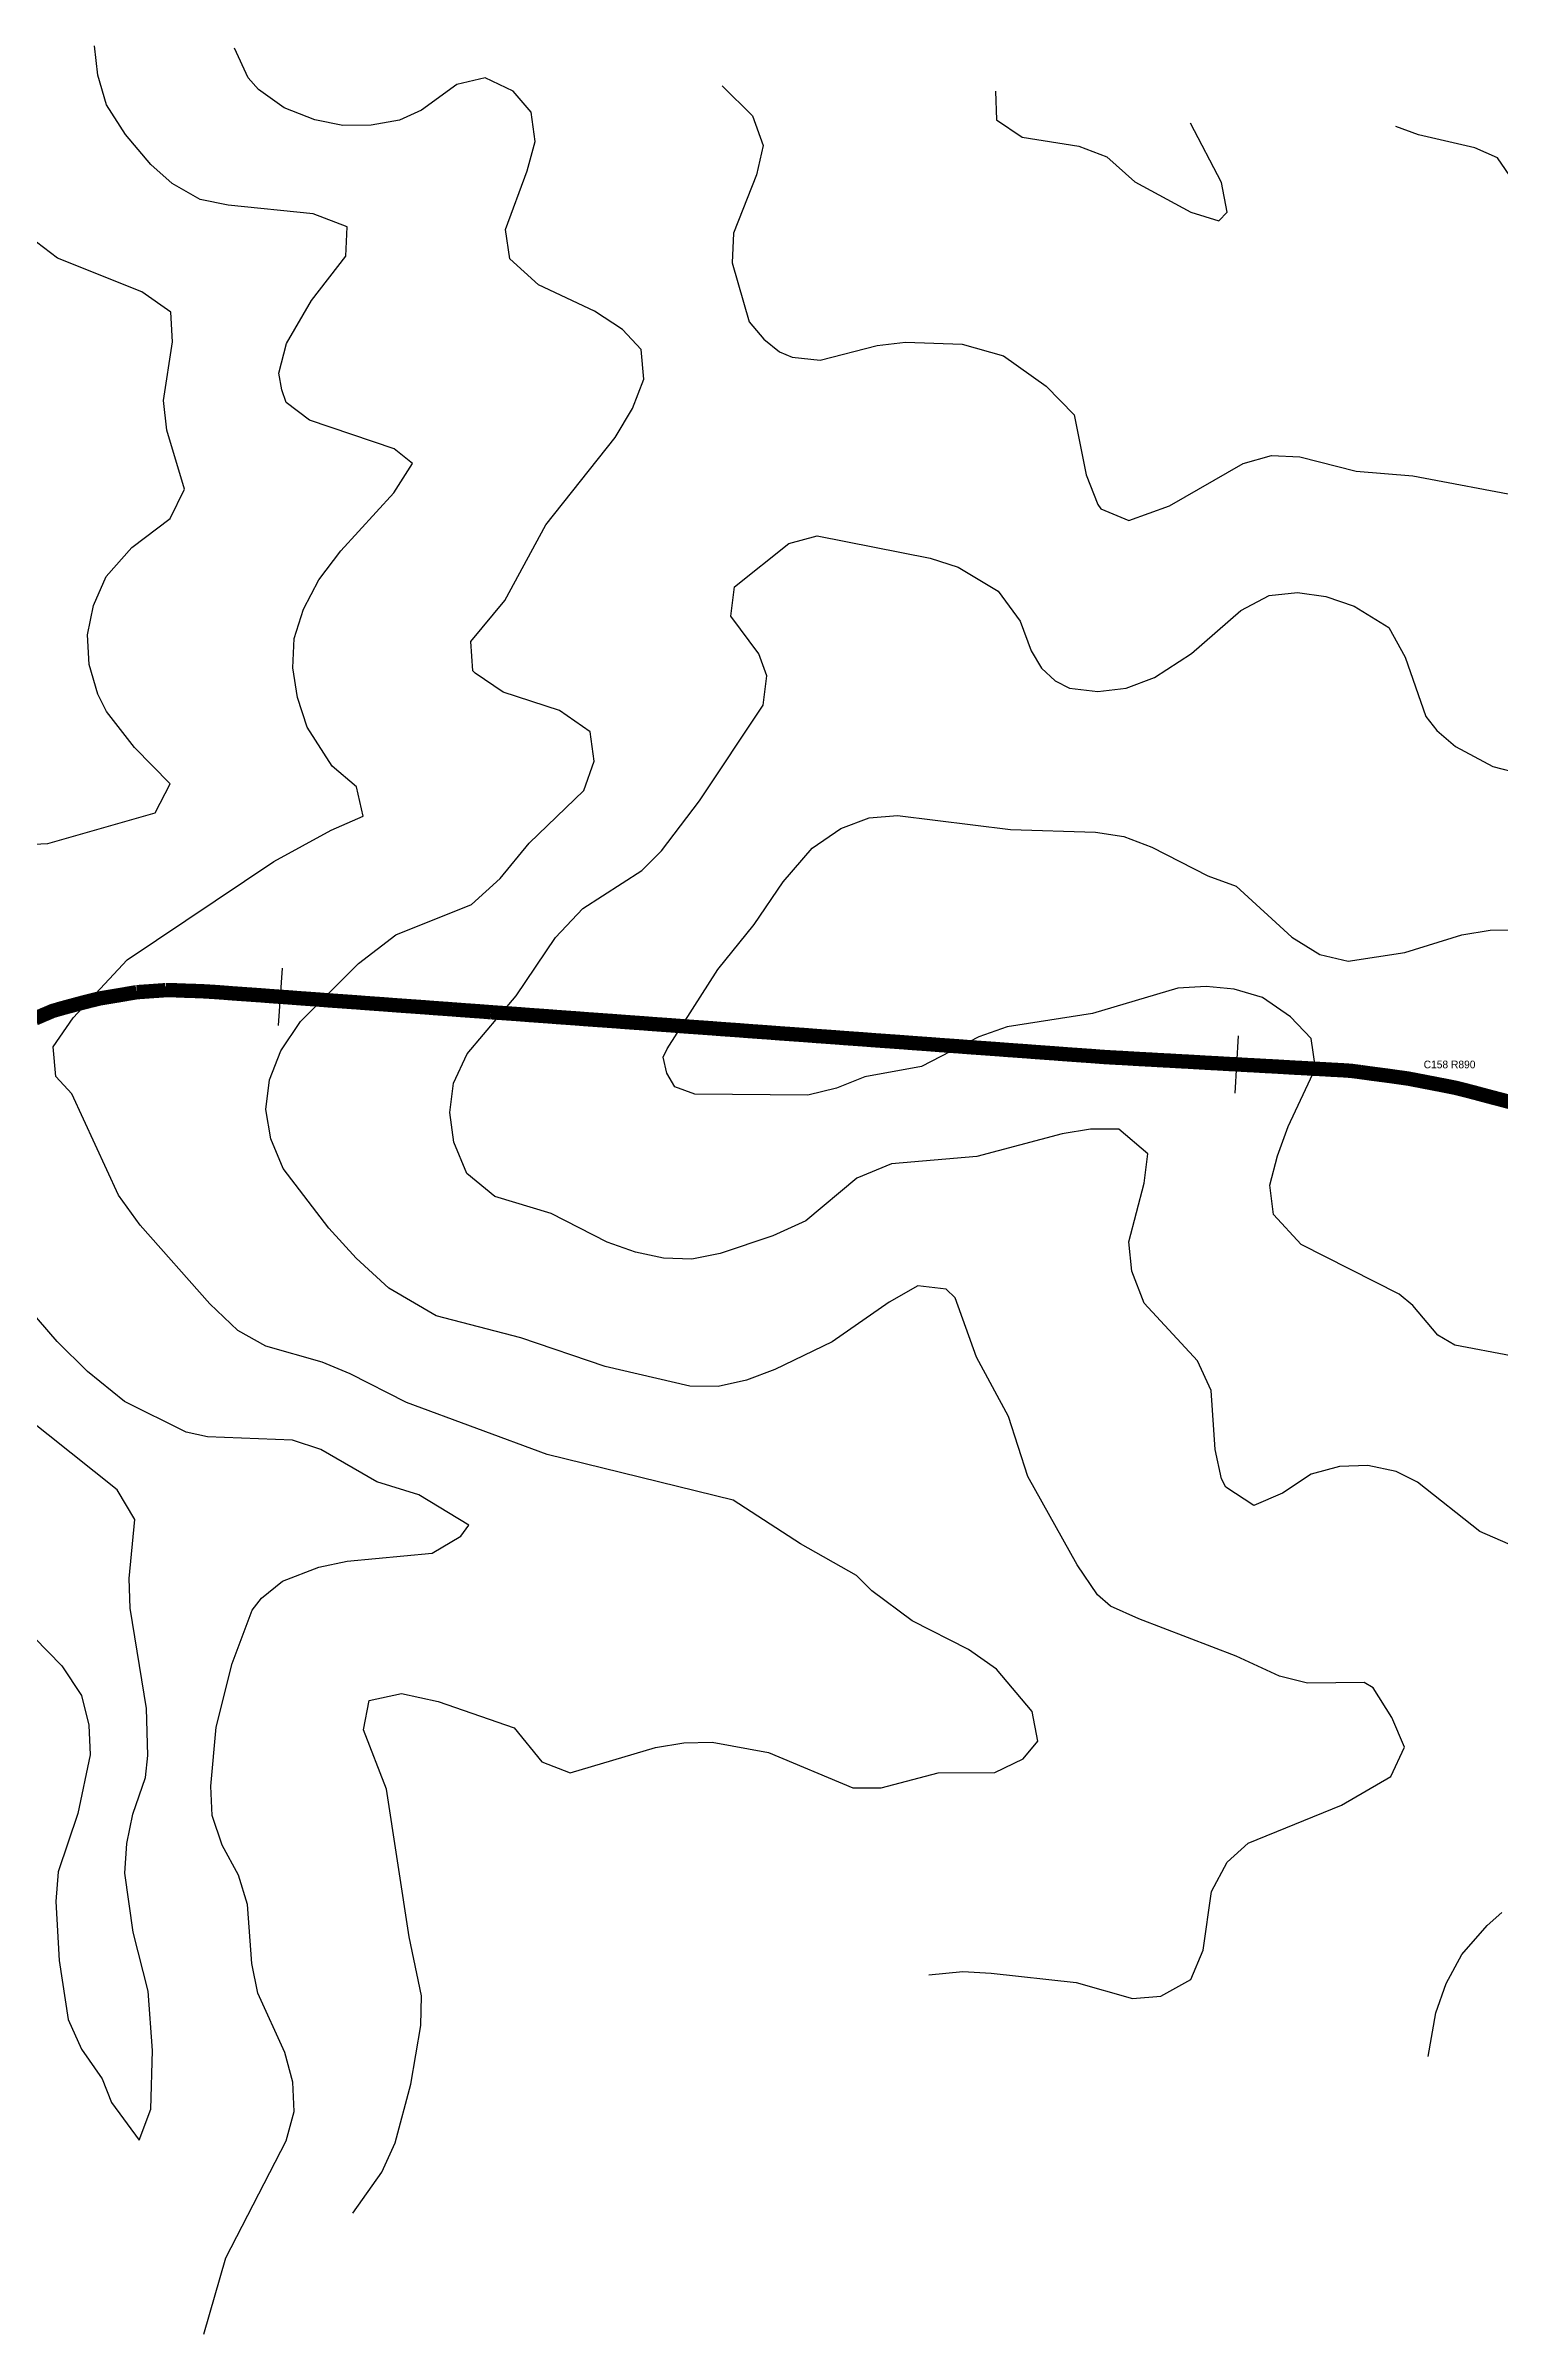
# Model space of a CAD drawing. Header units: metres. Extents: x 697254 to 930473, y 8023396 to 8227001.
# Drawn here: x 842090 to 843607, y 8077344 to 8079735 of the extents above; entities that cross this region are included whole.
import ezdxf

# ---------------------------------------------------------------- set-up
doc = ezdxf.new("R2010")
doc.units = ezdxf.units.M
for name, color, linetype in [('ALIGNMENT_FITTED', 4, 'Continuous'), ('CENTRELINE', 7, 'Continuous'), ('CHAINAGE', 7, 'Continuous'), ('CONTOUR_10M', 33, 'Continuous'), ('CONTOUR_INDEX_50M', 34, 'Continuous'), ('CURVE_LABELS', 4, 'Continuous'), ('GRADE_0-4', 3, 'Continuous'), ('GRADE_4-6', 2, 'Continuous'), ('GRADE_6-8', 30, 'Continuous')]:
    doc.layers.add(name, color=color, linetype=linetype)

msp = doc.modelspace()

# ---------------------------------------------------------------- linework, layer by layer
at = {"layer": 'ALIGNMENT_FITTED'}
for p, q in [((843443.6, 8078661.4), (842250.5, 8078746.6)), ((843612.6, 8078632.8), (843607.5, 8078634.1))]:
    msp.add_line(p, q, dxfattribs=at)
for centre, radius, start, end in [((842224.5, 8078382.8), 364.8, 85.9127, 156.2429), ((843380.1, 8077773.4), 890.3, 75.2032, 85.9127)]:
    msp.add_arc(centre, radius, start, end, dxfattribs=at)
at = {"layer": 'CENTRELINE'}
msp.add_polyline3d([(843610.3, 8078633.4, 1164.1), (843600.6, 8078635.9, 1164.1), (843590.9, 8078638.5, 1164.2), (843581.2, 8078641.1, 1164.2), (843571.6, 8078643.6, 1164.1), (843561.9, 8078646, 1164), (843552, 8078648, 1164), (843542.2, 8078649.9, 1164), (843532.4, 8078651.8, 1163.9), (843522.6, 8078653.7, 1163.8), (843512.7, 8078655.6, 1163.8), (843502.8, 8078657, 1163.5), (843492.9, 8078658.4, 1163), (843483, 8078659.7, 1162.5), (843473.1, 8078661, 1161.9), (843463.1, 8078662.4, 1161.4), (843453.2, 8078663.7, 1161), (843443.2, 8078664.4, 1160.5), (843433.2, 8078664.9, 1159.9), (843423.2, 8078665.5, 1159.3), (843413.2, 8078666, 1158.8), (843403.2, 8078666.6, 1158.2), (843393.3, 8078667.1, 1157.6), (843383.3, 8078667.7, 1157), (843373.3, 8078668.3, 1156.2), (843363.3, 8078668.8, 1155.3), (843353.3, 8078669.4, 1154.8), (843343.3, 8078669.9, 1154.6), (843333.3, 8078670.5, 1154.3), (843323.3, 8078671, 1154.2), (843313.3, 8078671.6, 1154.3), (843303.3, 8078672.1, 1154.4), (843293.3, 8078672.7, 1154.5), (843283.3, 8078673.3, 1154.7), (843273.3, 8078673.8, 1154.9), (843263.3, 8078674.4, 1155), (843253.3, 8078674.9, 1155.1), (843243.3, 8078675.5, 1155.2), (843233.3, 8078676, 1155.5), (843223.3, 8078676.6, 1155.9), (843213.3, 8078677.2, 1156.2), (843203.3, 8078677.7, 1156.5), (843193.4, 8078678.3, 1156.7), (843183.4, 8078679.1, 1157), (843173.4, 8078679.8, 1157.2), (843163.4, 8078680.5, 1157.4), (843153.4, 8078681.2, 1157.6), (843143.4, 8078682, 1157.5), (843133.4, 8078682.7, 1157.3), (843123.5, 8078683.4, 1157.2), (843113.5, 8078684.2, 1157.3), (843103.5, 8078684.9, 1157.5), (843093.5, 8078685.6, 1157.6), (843083.5, 8078686.4, 1157.9), (843073.5, 8078687.1, 1158.2), (843063.6, 8078687.8, 1158.5), (843053.6, 8078688.5, 1159), (843043.6, 8078689.3, 1159.6), (843033.6, 8078690, 1160.1), (843023.6, 8078690.7, 1160.6), (843013.6, 8078691.5, 1161.2), (843003.7, 8078692.2, 1161.7), (842993.7, 8078692.9, 1161.6), (842983.7, 8078693.7, 1161.6), (842973.7, 8078694.4, 1161.6), (842963.7, 8078695.1, 1161.6), (842953.7, 8078695.8, 1161.7), (842943.8, 8078696.6, 1161.7), (842933.8, 8078697.3, 1161.8), (842923.8, 8078698, 1162), (842913.8, 8078698.8, 1162), (842903.8, 8078699.5, 1161.9), (842893.8, 8078700.2, 1161.9), (842883.9, 8078701, 1161.8), (842873.9, 8078701.7, 1161.6), (842863.9, 8078702.4, 1161.5), (842853.9, 8078703.1, 1161.4), (842843.9, 8078703.9, 1161.5), (842833.9, 8078704.6, 1161.5), (842823.9, 8078705.3, 1161.5), (842814, 8078706.1, 1161.4), (842804, 8078706.8, 1161.3), (842794, 8078707.5, 1161.1), (842784, 8078708.3, 1160.6), (842774, 8078709, 1160.2), (842764, 8078709.7, 1160), (842754.1, 8078710.4, 1160), (842744.1, 8078711.2, 1160.1), (842734.1, 8078711.9, 1159.8), (842724.1, 8078712.6, 1159), (842714.1, 8078713.4, 1158.3), (842704.1, 8078714.1, 1157.8), (842694.2, 8078714.8, 1157.4), (842684.2, 8078715.6, 1157), (842674.2, 8078716.3, 1156.6), (842664.2, 8078717, 1156.1), (842654.2, 8078717.7, 1155.7), (842644.2, 8078718.5, 1155), (842634.3, 8078719.2, 1154.3), (842624.3, 8078719.9, 1153.6), (842614.3, 8078720.7, 1152.9), (842604.3, 8078721.4, 1152.3), (842594.3, 8078722.1, 1151.6), (842584.3, 8078722.9, 1151), (842574.4, 8078723.6, 1150.3), (842564.4, 8078724.3, 1149.6), (842554.4, 8078725, 1149.1), (842544.4, 8078725.8, 1148.7), (842534.4, 8078726.5, 1148.2), (842524.4, 8078727.2, 1147.6), (842514.4, 8078728, 1146.9), (842504.5, 8078728.7, 1146.3), (842494.5, 8078729.4, 1145.8), (842484.5, 8078730.2, 1145.4), (842474.5, 8078730.9, 1145), (842464.5, 8078731.6, 1144.2), (842454.5, 8078732.3, 1143.3), (842444.6, 8078733.1, 1142.5), (842434.6, 8078733.8, 1141.9), (842424.6, 8078734.5, 1141.4), (842414.6, 8078735.3, 1140.9), (842404.6, 8078736, 1140.5), (842394.6, 8078736.7, 1140.2), (842384.7, 8078737.4, 1139.8), (842374.7, 8078738.2, 1139.4), (842364.7, 8078738.9, 1139), (842354.7, 8078739.6, 1138.5), (842344.7, 8078740.4, 1138.1), (842334.7, 8078741.1, 1137.7), (842324.8, 8078741.8, 1137.3), (842314.8, 8078742.6, 1137.1), (842304.8, 8078743.3, 1136.8), (842294.8, 8078744, 1136.5), (842284.8, 8078744.7, 1135.8), (842274.8, 8078745.5, 1135.1), (842264.9, 8078746.2, 1134.5), (842254.9, 8078746.8, 1134.2), (842244.9, 8078747.2, 1134), (842234.9, 8078747.5, 1133.7), (842224.8, 8078747.9, 1133.2), (842214.9, 8078748, 1132.7), (842204.9, 8078747.3, 1132.3), (842194.9, 8078746.6, 1131.9), (842184.9, 8078745.9, 1131.4), (842175, 8078744.2, 1131), (842165.2, 8078742.5, 1130.8), (842155.3, 8078740.9, 1130.5), (842145.4, 8078739.2, 1130.2), (842135.7, 8078736.8, 1129.9), (842126, 8078734.3, 1129.5), (842116.4, 8078731.7, 1129.1), (842106.7, 8078729.1, 1128.7), (842097.1, 8078726.3, 1128.4), (842087.9, 8078722.4, 1128.1)], dxfattribs=at)
at = {"layer": 'CHAINAGE'}
for p, q in [((842336.9, 8078771), (842332.6, 8078711.2)), ((843334.9, 8078700.4), (843331.6, 8078640.5))]:
    msp.add_line(p, q, dxfattribs=at)
at = {"layer": 'CONTOUR_10M'}
for points, elevation in [([(842410.5, 8077470.5), (842440.9, 8077513.4), (842454.7, 8077544), (842471.1, 8077605.2), (842481.7, 8077666.6), (842482.1, 8077697.4), (842469.3, 8077759.2), (842445.7, 8077913.5), (842421.5, 8077975.4), (842427.7, 8078006.1), (842461.4, 8078013.2), (842499.5, 8078004.9), (842579, 8077977.4), (842607.9, 8077942), (842637.3, 8077930.6), (842726.4, 8077957), (842756.1, 8077961.7), (842785.6, 8077962.3), (842844.6, 8077951.6), (842932.6, 8077914.7), (842962.2, 8077914.9), (843021.6, 8077930.4), (843080.7, 8077930.8), (843110.5, 8077945.2), (843125.7, 8077963.6), (843119.9, 8077994.5), (843082.5, 8078038.7), (843053.3, 8078059.3), (842994.7, 8078089.1), (842952.5, 8078120.4), (842936.4, 8078136.5), (842877.8, 8078169.7), (842807.5, 8078215.2), (842613.3, 8078263), (842466.5, 8078317.4), (842407.8, 8078347.3), (842378.5, 8078359.5), (842319.7, 8078376.2), (842290.4, 8078392.4), (842261.3, 8078420.3), (842188.5, 8078502.6), (842165.9, 8078533.7), (842117.2, 8078639.7), (842100.5, 8078658), (842097.8, 8078688.8), (842118.4, 8078719.2), (842174.8, 8078779.8), (842328.2, 8078882.4), (842387.8, 8078915.3), (842421.4, 8078929.6), (842414.3, 8078960.5), (842388.9, 8078981.9), (842362.8, 8079022.9), (842352.8, 8079053.8), (842348, 8079084.7), (842349.3, 8079115.5), (842358.9, 8079146.1), (842374.9, 8079176.6), (842398.1, 8079207), (842453.5, 8079267.6), (842472.7, 8079298.1), (842453.6, 8079313.6), (842365.4, 8079343.3), (842341, 8079361.8), (842336.4, 8079375.3), (842333.2, 8079392.7), (842341.4, 8079423.4), (842367.5, 8079468.5), (842403.4, 8079514.7), (842404.7, 8079545.4), (842369.1, 8079559), (842280.5, 8079568.2), (842251.1, 8079574.1), (842221.8, 8079590.5), (842199.5, 8079610.4), (842173, 8079641.7), (842153.4, 8079672.8), (842144.3, 8079703.7), (842140.9, 8079734.5)], 1130), ([(843012, 8077719.3), (843047.6, 8077722.8), (843077.2, 8077721.2), (843165.7, 8077711.5), (843224.5, 8077694.8), (843254.1, 8077697.3), (843285.6, 8077714.7), (843298.5, 8077745.2), (843307.1, 8077806.6), (843323.6, 8077837.1), (843345.5, 8077856.9), (843443, 8077896.7), (843494.3, 8077926.6), (843508.5, 8077957.1), (843495.3, 8077988.1), (843475.9, 8078019.2), (843466.5, 8078024.8), (843407.4, 8078024), (843378, 8078031.5), (843332.9, 8078052.4), (843231.2, 8078091.3), (843201.8, 8078104.7), (843187.9, 8078116.4), (843166.9, 8078147.6), (843115.4, 8078240.1), (843095.1, 8078302.7), (843061.6, 8078364.8), (843039.3, 8078426.7), (843030.1, 8078435.8), (843000.6, 8078439.1), (842970.7, 8078422.1), (842910.9, 8078380.7), (842851.3, 8078351.6), (842821.6, 8078340.6), (842791.9, 8078333.9), (842762.3, 8078334.2), (842674, 8078354.8), (842585.8, 8078385), (842497.5, 8078407.7), (842448.1, 8078436.7), (842414.1, 8078468), (842385.5, 8078499.3), (842337.8, 8078561.6), (842324.9, 8078592.6), (842319.7, 8078623.5), (842323.5, 8078654.2), (842335.5, 8078684.8), (842355.8, 8078715.2), (842416.3, 8078775.8), (842455.3, 8078805.9), (842534.3, 8078837.4), (842564.3, 8078864.6), (842594.5, 8078901.5), (842651.6, 8078956.5), (842662.6, 8078987.1), (842658.4, 8079017.9), (842626.4, 8079040.2), (842567.6, 8079059.3), (842538.4, 8079079.1), (842536, 8079081.6), (842533.7, 8079112.4), (842569.2, 8079155), (842611.9, 8079234.2), (842684.4, 8079325.3), (842702.4, 8079355.8), (842714.3, 8079386.3), (842711.6, 8079417.2), (842692.2, 8079438.2), (842663, 8079457.2), (842604.3, 8079484.7), (842574.6, 8079511.8), (842570, 8079542.7), (842592.7, 8079603.8), (842600.8, 8079634.5), (842596.9, 8079665.3), (842578.1, 8079687), (842548.8, 8079701), (842519.1, 8079694.2), (842482.2, 8079667.3), (842459.4, 8079656.9), (842429.7, 8079651.5), (842400.2, 8079651.4), (842370.7, 8079657), (842339, 8079669.7), (842312.1, 8079688.8), (842301.3, 8079701.1), (842287, 8079732.1)], 1140), ([(842796.1, 8079692.8), (842827.7, 8079661.5), (842838.9, 8079630.5), (842832.1, 8079599.8), (842808, 8079538.7), (842806.6, 8079507.9), (842824.5, 8079446.1), (842839.8, 8079427.9), (842856.1, 8079414.7), (842869.1, 8079409.1), (842898.6, 8079406.1), (842958, 8079421.5), (842987.6, 8079425), (843046.7, 8079423), (843089.9, 8079410.8), (843134.6, 8079378.8), (843163.7, 8079349), (843176.2, 8079286.2), (843188.5, 8079255.3), (843191.6, 8079250.7), (843220.9, 8079238.6), (843263.2, 8079254), (843340.2, 8079298.1), (843369.9, 8079306.4), (843399.4, 8079305.3), (843458.3, 8079290.2), (843517.3, 8079285.4), (843635.2, 8079263)], 1140), ([(843081.6, 8079687), (843082.5, 8079657.2), (843109.4, 8079639.1), (843168.4, 8079629.6), (843197.8, 8079618.5), (843226.9, 8079592.4), (843285.5, 8079560.8), (843314.9, 8079551.5), (843323.4, 8079560.8), (843317.7, 8079591.7), (843285, 8079653.8)], 1130), ([(843626.8, 8079586.5), (843605.6, 8079617.6), (843582.2, 8079628), (843523.3, 8079641.6), (843499.4, 8079650.2)], 1140), ([(842032.8, 8078898.3), (842092, 8078901.2), (842204.3, 8078933.2), (842219.7, 8078963.7), (842182.4, 8079001.6), (842153.4, 8079039), (842144.2, 8079057.3), (842135.1, 8079088.3), (842133.6, 8079119.1), (842139.6, 8079149.8), (842153.1, 8079180.3), (842179.8, 8079210.6), (842219.8, 8079240.8), (842234.8, 8079271.3), (842216.3, 8079333.1), (842212.7, 8079364), (842222.2, 8079425.4), (842220.4, 8079456.2), (842190.3, 8079477.4), (842102.2, 8079512.5), (842073.1, 8079535)], 1120), ([(843620.1, 8078365.9), (843561.1, 8078377.3), (843543.4, 8078387.5), (843517.2, 8078418.7), (843502.9, 8078430.5), (843400.7, 8078482.2), (843371.7, 8078513.5), (843367.9, 8078544.3), (843375.9, 8078575), (843387, 8078605.6), (843415.8, 8078666.6), (843411, 8078697.5), (843389.6, 8078720.1), (843360.3, 8078740.2), (843330.9, 8078749.2), (843301.4, 8078752), (843271.8, 8078750.1), (843182.7, 8078723.7), (843093.8, 8078709.7), (843064.1, 8078699.4), (843004.4, 8078668.4), (842945.1, 8078657.6), (842915.4, 8078645.5), (842885.7, 8078638.5), (842767.5, 8078639.2), (842746.7, 8078647.1), (842738.3, 8078661.3), (842734.4, 8078678.1), (842738.7, 8078686.7), (842791.5, 8078769.5), (842829.6, 8078816.7), (842859.9, 8078861.1), (842890, 8078896.5), (842919.9, 8078916.8), (842949.7, 8078928.1), (842979.3, 8078930.6), (843097.3, 8078915.7), (843185.9, 8078913), (843215.4, 8078908.6), (843244.7, 8078897.3), (843303.4, 8078867.4), (843332.7, 8078856.8), (843391, 8078803.4), (843420.2, 8078785.4), (843449.7, 8078778.2), (843508.9, 8078787.3), (843568.4, 8078805.7), (843598, 8078810.6), (843657.1, 8078811.1)], 1160), ([(842254.9, 8077344), (842278.1, 8077423.8), (842341, 8077545.9), (842349.3, 8077576.5), (842348, 8077607.3), (842339.4, 8077638.2), (842311.3, 8077700.3), (842305.1, 8077731.1), (842300.6, 8077792.8), (842291, 8077823.7), (842274.2, 8077854.8), (842263.6, 8077885.7), (842262.2, 8077916.5), (842267.8, 8077978), (842284.5, 8078044.7), (842305.6, 8078100.5), (842315.2, 8078112.8), (842337.2, 8078130.7), (842374.9, 8078145.1), (842404.6, 8078151.4), (842493.4, 8078160), (842523.2, 8078177.7), (842531.5, 8078189), (842479.3, 8078220.7), (842435.5, 8078234.4), (842377, 8078268.2), (842347.6, 8078278), (842258.9, 8078281.3), (842236.4, 8078286.3), (842172.2, 8078318.2), (842133.6, 8078349.6), (842101.8, 8078380.9), (842025.6, 8078469)], 1120), ([(842049, 8078101.5), (842106.6, 8078042.3), (842127.4, 8078011.1), (842135, 8077980.2), (842136.4, 8077949.4), (842123.4, 8077888.1), (842102.9, 8077826.9), (842100.5, 8077796.1), (842103.9, 8077734.5), (842113.4, 8077672.8), (842127.4, 8077641.8), (842148.8, 8077610.7), (842158.6, 8077586.2), (842187.5, 8077546.8), (842199.7, 8077579), (842201.5, 8077640.5), (842197, 8077702.2), (842181.1, 8077764), (842172.6, 8077825.7), (842174.5, 8077856.5), (842180.9, 8077887.1), (842193.9, 8077925.5), (842196.5, 8077948.4), (842195.1, 8077997.8), (842178, 8078102.6), (842177.1, 8078133.4), (842182.8, 8078194.9), (842164.3, 8078226), (841994.3, 8078361.5)], 1110)]:
    msp.add_lwpolyline(points, dxfattribs=dict(at, elevation=elevation))
at = {"layer": 'CONTOUR_INDEX_50M', "elevation": 1150}
for points in [[(843616.8, 8078169.6), (843587.4, 8078182.4), (843522.3, 8078233.9), (843499.8, 8078245.3), (843470.3, 8078251.3), (843440.8, 8078250.6), (843411.1, 8078242.3), (843381.2, 8078222.7), (843351.4, 8078209.8), (843322.2, 8078228.8), (843317.5, 8078237.4), (843310.8, 8078268.3), (843306.8, 8078329.9), (843292.6, 8078360.9), (843236.7, 8078420.9), (843223.9, 8078454.4), (843220.7, 8078485.2), (843236.9, 8078546.5), (843240.5, 8078577.2), (843210.2, 8078602.9), (843180.7, 8078602.8), (843151, 8078597.8), (843062, 8078574.4), (842973.1, 8078566.6), (842936.9, 8078551.6), (842883.5, 8078507), (842849.2, 8078491.5), (842794.2, 8078473.1), (842764.6, 8078467), (842735, 8078468), (842705.6, 8078474.2), (842676.2, 8078484.8), (842617.6, 8078514.7), (842558.8, 8078532.6), (842529.6, 8078556.4), (842515.9, 8078589.4), (842511.8, 8078620.3), (842515.6, 8078651), (842529.8, 8078681.5), (842581.2, 8078742.2), (842622.1, 8078803.1), (842650.6, 8078833.4), (842712.3, 8078873.1), (842732.8, 8078893.6), (842772.6, 8078945.7), (842838.9, 8079045.7), (842842.8, 8079076.4), (842834.3, 8079099.4), (842805.3, 8079138.6), (842809.1, 8079169.3), (842865.8, 8079214.6), (842895.5, 8079222.6), (843013.3, 8079199.2), (843042.7, 8079190), (843084.4, 8079164.7), (843107.4, 8079133.5), (843118.7, 8079102.5), (843129.6, 8079084.3), (843143.9, 8079071.3), (843158.9, 8079063.4), (843188.4, 8079060.1), (843218, 8079063.4), (843247.7, 8079074.5), (843286.3, 8079099.7), (843337.6, 8079144.5), (843367.4, 8079160.2), (843397, 8079163.3), (843426.5, 8079159.4), (843455.9, 8079149.2), (843492.1, 8079127), (843509.4, 8079096), (843531, 8079034), (843542.4, 8079019.2), (843561.7, 8079002.7), (843600.9, 8078981.5), (843630.3, 8078974)], [(843533.2, 8077634.2), (843541.3, 8077679.6), (843552.1, 8077710.2), (843568.6, 8077740.7), (843594.9, 8077771), (843610.3, 8077784.7)]]:
    msp.add_lwpolyline(points, dxfattribs=at)
at = {"layer": 'GRADE_0-4', "const_width": 15}
for points in [[(842184.9, 8078745.9), (842175, 8078744.2), (842165.2, 8078742.5), (842155.3, 8078740.9), (842145.4, 8078739.2), (842135.7, 8078736.8), (842126, 8078734.3), (842116.4, 8078731.7), (842106.7, 8078729.1), (842097.1, 8078726.3), (842087.9, 8078722.4), (842078.7, 8078718.4)], [(842244.9, 8078747.2), (842234.9, 8078747.5), (842224.8, 8078747.9), (842214.9, 8078748)], [(843383.3, 8078667.7), (843373.3, 8078668.3), (843363.3, 8078668.8), (843353.3, 8078669.4), (843343.3, 8078669.9), (843333.3, 8078670.5), (843323.3, 8078671), (843313.3, 8078671.6), (843303.3, 8078672.1), (843293.3, 8078672.7), (843283.3, 8078673.3), (843273.3, 8078673.8), (843263.3, 8078674.4), (843253.3, 8078674.9), (843243.3, 8078675.5), (843233.3, 8078676), (843223.3, 8078676.6), (843213.3, 8078677.2), (843203.3, 8078677.7), (843193.4, 8078678.3), (843183.4, 8078679.1), (843173.4, 8078679.8), (843163.4, 8078680.5), (843153.4, 8078681.2), (843143.4, 8078682), (843133.4, 8078682.7), (843123.5, 8078683.4), (843113.5, 8078684.2), (843103.5, 8078684.9), (843093.5, 8078685.6), (843083.5, 8078686.4), (843073.5, 8078687.1), (843063.6, 8078687.8), (843053.6, 8078688.5), (843043.6, 8078689.3), (843033.6, 8078690), (843023.6, 8078690.7), (843013.6, 8078691.5), (843003.7, 8078692.2), (842993.7, 8078692.9), (842983.7, 8078693.7), (842973.7, 8078694.4), (842963.7, 8078695.1), (842953.7, 8078695.8), (842943.8, 8078696.6), (842933.8, 8078697.3), (842923.8, 8078698), (842913.8, 8078698.8), (842903.8, 8078699.5), (842893.8, 8078700.2), (842883.9, 8078701), (842873.9, 8078701.7), (842863.9, 8078702.4), (842853.9, 8078703.1), (842843.9, 8078703.9), (842833.9, 8078704.6), (842823.9, 8078705.3), (842814, 8078706.1), (842804, 8078706.8), (842794, 8078707.5), (842784, 8078708.3), (842774, 8078709), (842764, 8078709.7), (842754.1, 8078710.4), (842744.1, 8078711.2), (842734.1, 8078711.9), (842724.1, 8078712.6), (842714.1, 8078713.4)], [(843620, 8078630.8), (843610.3, 8078633.4), (843600.6, 8078635.9), (843590.9, 8078638.5), (843581.2, 8078641.1), (843571.6, 8078643.6), (843561.9, 8078646), (843552, 8078648), (843542.2, 8078649.9), (843532.4, 8078651.8), (843522.6, 8078653.7), (843512.7, 8078655.6), (843502.8, 8078657), (843492.9, 8078658.4), (843483, 8078659.7), (843473.1, 8078661), (843463.1, 8078662.4)]]:
    msp.add_lwpolyline(points, dxfattribs=at)
at = {"layer": 'GRADE_4-6', "const_width": 15}
for points in [[(842214.9, 8078748), (842204.9, 8078747.3), (842194.9, 8078746.6), (842184.9, 8078745.9)], [(842514.4, 8078728), (842504.5, 8078728.7), (842494.5, 8078729.4), (842484.5, 8078730.2), (842474.5, 8078730.9), (842464.5, 8078731.6), (842454.5, 8078732.3), (842444.6, 8078733.1), (842434.6, 8078733.8), (842424.6, 8078734.5), (842414.6, 8078735.3), (842404.6, 8078736), (842394.6, 8078736.7), (842384.7, 8078737.4), (842374.7, 8078738.2), (842364.7, 8078738.9), (842354.7, 8078739.6), (842344.7, 8078740.4), (842334.7, 8078741.1), (842324.8, 8078741.8), (842314.8, 8078742.6), (842304.8, 8078743.3), (842294.8, 8078744), (842284.8, 8078744.7), (842274.8, 8078745.5), (842264.9, 8078746.2), (842254.9, 8078746.8), (842244.9, 8078747.2)], [(842714.1, 8078713.4), (842704.1, 8078714.1), (842694.2, 8078714.8), (842684.2, 8078715.6), (842674.2, 8078716.3), (842664.2, 8078717), (842654.2, 8078717.7), (842644.2, 8078718.5), (842634.3, 8078719.2), (842624.3, 8078719.9), (842614.3, 8078720.7), (842604.3, 8078721.4), (842594.3, 8078722.1), (842584.3, 8078722.9), (842574.4, 8078723.6), (842564.4, 8078724.3), (842554.4, 8078725)], [(843463.1, 8078662.4), (843453.2, 8078663.7), (843443.2, 8078664.4), (843433.2, 8078664.9), (843423.2, 8078665.5), (843413.2, 8078666), (843403.2, 8078666.6), (843393.3, 8078667.1), (843383.3, 8078667.7)]]:
    msp.add_lwpolyline(points, dxfattribs=at)
at = {"layer": 'GRADE_6-8', "const_width": 15}
msp.add_lwpolyline([(842554.4, 8078725), (842544.4, 8078725.8), (842534.4, 8078726.5), (842524.4, 8078727.2), (842514.4, 8078728)], dxfattribs=at)

# ---------------------------------------------------------------- texts
at = {"layer": 'CURVE_LABELS'}
msp.add_text('C158 R890', height=8, dxfattribs=at).set_placement((843528.6, 8078666.4))

doc.saveas('drawing.dxf')
